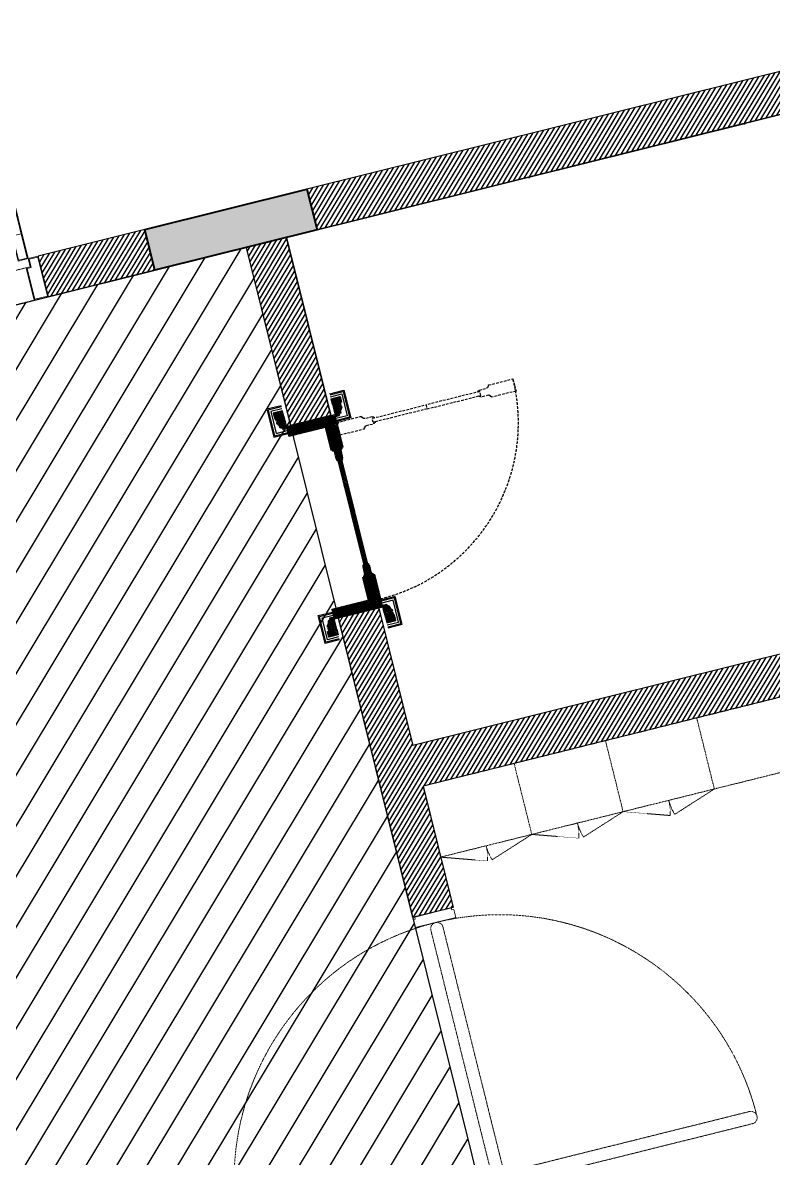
# Model space of a CAD drawing. Header units: inches. Extents: x -207898 to 3408902, y 497526 to 4632928.
# Drawn here: x 3385561 to 3389154, y 4610638 to 4616070 of the extents above; entities that cross this region are included whole.
import ezdxf

# ---------------------------------------------------------------- set-up
doc = ezdxf.new("R2010")
doc.units = ezdxf.units.IN
doc.header["$MEASUREMENT"] = 0
for name, pattern in [('xref grd floor$0$CENTER', [2, 1.25, -0.25, 0.25, -0.25]), ('xref grd floor$0$HIDDEN', [0.375, 0.25, -0.125]), ('xref grd floor$0$HIDDEN2', [0.1875, 0.125, -0.0625])]:
    doc.linetypes.add(name, pattern=pattern)
for name, color, linetype, lineweight in [('1', 1, 'Continuous', 50), ('xref grd floor$0$A-ANNO-IDEN', 1, 'Continuous', 9), ('xref grd floor$0$A-DOOR', 134, 'Continuous', 18), ('xref grd floor$0$A-FLOR-HIDN', 252, 'xref grd floor$0$HIDDEN', 0), ('xref grd floor$0$WOOD-HID', 8, 'xref grd floor$0$HIDDEN', 18), ('xref grd floor$0$XREF-V2-GF_COLS$0$A-COLS', 5, 'Continuous', 40), ('xref grd floor$0$XREF-V2-GF_COLS$0$A-COLS-PATT', 253, 'Continuous', 20)]:
    doc.layers.add(name, color=color, linetype=linetype, lineweight=lineweight)
for name, color, linetype in [('8', 8, 'Continuous'), ('A-Plaster', 1, 'Continuous'), ('xref grd floor$0$8', 8, 'Continuous'), ('xref grd floor$0$A-WALL', 7, 'Continuous'), ('xref grd floor$0$Calliper_wash basin counter', 1, 'Continuous'), ('xref grd floor$0$CQ Wall hatch_CHB', 8, 'Continuous'), ('xref grd floor$0$Layer1', 1, 'Continuous'), ('xref grd floor$0$WOOD', 23, 'Continuous')]:
    doc.layers.add(name, color=color, linetype=linetype)
pattern_1 = [(45, (20869.716, 76050.643), (-13.258252, 13.258252), [])]
pattern_2 = [(225, (218196.3136, -8146.5635), (2.65165043, -2.65165043), [])]
pattern_3 = [(225, (218218.0906, -8234.092), (2.65165043, -2.65165043), [])]
pattern_4 = [(225, (218218.0665, -8233.995), (2.65165043, -2.65165043), [])]

# ---------------------------------------------------------------- blocks, each defined once
blk = doc.blocks.new('*U55')
for p, q in [((-800, 1050), (-850, 1050)), ((-850, 1050), (-800, 1050)), ((-850, 200), (-850, 1050)), ((-804, 1046), (-846, 1046)), ((-846, 204), (-846, 1046)), ((-804, 1046), (-804, 204)), ((-800, 1050), (-800, 200)), ((800, 1050), (800, 200)), ((850, 1050), (800, 1050)), ((800, 1050), (850, 1050)), ((804, 1046), (804, 204)), ((804, 1046), (846, 1046)), ((846, 204), (846, 1046)), ((850, 200), (850, 1050)), ((-873, 1027.5), (-873, 947.5)), ((-869, 1007.5), (-859, 1007.5)), ((-869, 1007.5), (-869, 967.5)), ((-859, 1007.5), (-859, 967.5)), ((-855, 1007.5), (-850, 1007.5)), ((-855, 1007.5), (-855, 967.5)), ((-795, 1007.5), (-800, 1007.5)), ((-795, 1007.5), (-795, 967.5)), ((-781, 1007.5), (-791, 1007.5)), ((-791, 1007.5), (-791, 967.5)), ((-781, 1007.5), (-781, 967.5)), ((-777, 1027.5), (-777, 947.5)), ((777, 1027.5), (777, 947.5)), ((781, 1007.5), (781, 967.5)), ((781, 1007.5), (791, 1007.5)), ((791, 1007.5), (791, 967.5)), ((795, 1007.5), (795, 967.5)), ((795, 1007.5), (800, 1007.5)), ((855, 1007.5), (850, 1007.5)), ((855, 1007.5), (855, 967.5)), ((869, 1007.5), (859, 1007.5)), ((859, 1007.5), (859, 967.5)), ((869, 1007.5), (869, 967.5)), ((873, 1027.5), (873, 947.5)), ((-869, 967.5), (-859, 967.5)), ((-855, 967.5), (-850, 967.5)), ((-804, 926), (-846, 926)), ((-795, 967.5), (-800, 967.5)), ((-781, 967.5), (-791, 967.5)), ((781, 967.5), (791, 967.5)), ((795, 967.5), (800, 967.5)), ((804, 926), (846, 926)), ((855, 967.5), (850, 967.5)), ((869, 967.5), (859, 967.5)), ((-800, 200), (-850, 200)), ((800, 200), (850, 200))]:
    blk.add_line(p, q)
at = {"color": 253, "linetype": 'xref grd floor$0$HIDDEN2'}
for p, q in [((-830, 160), (830, 160)), ((830, 0), (-830, 0))]:
    blk.add_line(p, q, dxfattribs=at)
at = {"flags": 128}
for points in [[(-846, 926), (-804, 926), (-804, 1046), (-846, 1046)], [(846, 926), (804, 926), (804, 1046), (846, 1046)], [(-846, 204), (-804, 204), (-804, 324), (-846, 324)], [(846, 204), (804, 204), (804, 324), (846, 324)]]:
    blk.add_lwpolyline(points, close=True, dxfattribs=at)
for points in [[(-888, 1019.5), (-888, 955.5)], [(-878, 1025.7), (-878, 949.3)], [(-772, 1025.7), (-772, 949.3)], [(-762, 1019.5), (-762, 955.5)], [(762, 1019.5), (762, 955.5)], [(772, 1025.7), (772, 949.3)], [(878, 1025.7), (878, 949.3)], [(888, 1019.5), (888, 955.5)]]:
    blk.add_lwpolyline(points)
for points in [[(-873, 1027.5), (-873, 947.5, -2.191511)], [(-777, 1027.5), (-777, 947.5, 2.191511)], [(777, 1027.5), (777, 947.5, -2.191511)], [(873, 1027.5), (873, 947.5, 2.191511)]]:
    blk.add_lwpolyline(points, format="xyb")
for points in [[(-900, 200), (-850, 200), (-850, 160), (-830, 160), (-830, 0), (-900, 0)], [(-896, 196), (-854, 196), (-854, 156), (-834, 156), (-834, 4), (-896, 4)], [(900, 200), (850, 200), (850, 160), (830, 160), (830, 0), (900, 0)], [(896, 196), (854, 196), (854, 156), (834, 156), (834, 4), (896, 4)]]:
    blk.add_lwpolyline(points, close=True)
at = {"linetype": 'xref grd floor$0$CENTER', "ltscale": 0.4}
for centre, start, end in [((-852.8, 198.8), 0.0777, 86.4509), ((852.8, 198.8), 93.5491, 179.9223)]:
    blk.add_arc(centre, 852.8, start, end, dxfattribs=at)
for centre, start, end in [((-861.3, 987.5), 106.2602, 129.7918), ((-788.7, 987.5), 50.2082, 73.7398), ((788.7, 987.5), 106.2602, 129.7918), ((861.3, 987.5), 50.2082, 73.7398), ((-861.3, 987.5), 230.2082, 253.7398), ((-788.7, 987.5), 286.2602, 309.7918), ((788.7, 987.5), 230.2082, 253.7398), ((861.3, 987.5), 286.2602, 309.7918)]:
    blk.add_arc(centre, 41.7, start, end)
blk = doc.blocks.new('xref grd floor$0$DR-1400')
at = {"elevation": 0}
blk.add_lwpolyline([(0, 1350), (0, 1350), (200, 1350), (200, 1390), (190, 1390), (190, 1400), (10, 1400), (10, 1390), (0, 1390), (0, 1350)], dxfattribs=at)
at = {"color": 253, "linetype": 'xref grd floor$0$HIDDEN2'}
blk.add_lwpolyline([(70, 80), (70, 1320, -1), (130, 1320), (130, 80, -1), (70, 80)], format="xyb", dxfattribs=at)
blk.add_lwpolyline([(100, 110), (-1140, 110, 1), (-1140, 50), (100, 50, 1), (100, 110)], format="xyb")
at = {"linetype": 'xref grd floor$0$HIDDEN2'}
blk.add_lwpolyline([(100, 110), (1340, 110, -1), (1340, 50), (100, 50, -1), (100, 110)], format="xyb", dxfattribs=at)
blk.add_lwpolyline([(0, 50), (0, 50), (200, 50), (200, 10), (190, 10), (190, 0), (10, 0), (10, 10), (0, 10), (0, 50)])
blk.add_arc((100, 80, 0), 1270, 0.0002, 179.9998, dxfattribs=at)
blk = doc.blocks.new('xref grd floor$0$XREF-V2-GF_COLS')
at = {"layer": 'xref grd floor$0$XREF-V2-GF_COLS$0$A-COLS-PATT'}
blk.add_hatch(color=256, dxfattribs=at).paths.add_polyline_path([(278132.3, 502348.6), (278180.6, 502154.5), (277404.2, 501961.4), (277356, 502155.4)])
at = {"layer": 'xref grd floor$0$XREF-V2-GF_COLS$0$A-COLS'}
blk.add_lwpolyline([(278132.3, 502348.6), (278180.6, 502154.5), (277404.2, 501961.4), (277356, 502155.4)], close=True, dxfattribs=at)
blk.add_lwpolyline([(278132.3, 502348.6), (278180.6, 502154.5), (277404.2, 501961.4), (277356, 502155.4)], close=True, dxfattribs=at)
blk = doc.blocks.new('xref grd floor$0$door hinge plan')
at = {"layer": 'xref grd floor$0$Calliper_wash basin counter', "linetype": 'xref grd floor$0$HIDDEN2', "lineweight": 0}
for points in [[(18621.8, -10462.5), (18621.8, -10494.6), (18624.8, -10494.6), (18624.8, -10464)], [(18626.3, -10447.3), (18626.3, -10457.1), (18635.5, -10457.1)], [(18626.8, -10464.1), (18626.8, -10464.1)], [(18630.8, -10462.5), (18630.8, -10494.6), (18627.8, -10494.6), (18627.8, -10464)]]:
    blk.add_lwpolyline(points, dxfattribs=at)
blk.add_circle((18626.3, -10457.1), 7, dxfattribs=at)
blk = doc.blocks.new('xref grd floor$0$door gasket')
at = {"layer": 'xref grd floor$0$Calliper_wash basin counter', "color": 1, "lineweight": 0}
for points in [[(18557.6, -10543.2), (18557.6, -10544.2), (18556.3, -10543.9), (18557.6, -10544.7), (18557.6, -10545.7), (18556.3, -10545.5), (18557.8, -10546.5), (18558.3, -10546.5)], [(18558.9, -10543.2), (18558.9, -10544.2), (18560.2, -10543.9), (18558.9, -10544.7), (18558.9, -10545.7), (18560.2, -10545.5), (18558.7, -10546.5), (18558.3, -10546.5)]]:
    blk.add_lwpolyline(points, dxfattribs=at)
blk.add_circle((18558.3, -10539.8), 2.73, dxfattribs=at)
blk.add_arc((18558.3, -10539.8), 3.5, 281.1202, 258.8798, dxfattribs=at)
blk = doc.blocks.new('xref grd floor$0$wd-05')
at = {"layer": 'xref grd floor$0$WOOD', "lineweight": 0}
h = blk.add_hatch(dxfattribs=at)
h.set_pattern_fill('ANSI31', color=8, scale=30, angle=900, style=0)
h.set_pattern_definition(pattern_3)
h.paths.add_polyline_path([(18040.7, 5156), (18040.7, 5111), (18012.3, 5111), (18012.3, 5156)])
h = blk.add_hatch(dxfattribs=at)
h.set_pattern_fill('ANSI31', color=8, scale=30, angle=900, style=0)
h.set_pattern_definition(pattern_3)
edge = h.paths.add_edge_path()
edge.add_line((18058.1, 5111), (18058.1, 5115.3))
edge.add_line((18058.1, 5115.3), (18081.4, 5115.3))
edge.add_line((18081.4, 5115.3), (18081.4, 5111))
edge.add_line((18081.4, 5111), (18099.8, 5111))
edge.add_line((18099.8, 5111), (18099.8, 5131))
edge.add_line((18099.8, 5131), (18093.8, 5131))
edge.add_arc((18089.8, 5131), 4, 0, 90)
edge.add_line((18089.8, 5135), (18089.8, 5141))
edge.add_arc((18092, 5195.5), 54.6, -103.2056, -92.3567, ccw=False)
edge.add_arc((18084.5, 5159.2), 17.6, -142.9273, -106.2685, ccw=False)
edge.add_arc((18064.5, 5145.1), 6.95, 30.6508, 87.0016)
edge.add_arc((18064.6, 5146.2), 5.85, 88.0885, 182.1757)
edge.add_line((18058.8, 5146), (18055.3, 5146))
edge.add_line((18055.3, 5146), (18055.3, 5151))
edge.add_line((18055.3, 5151), (18045.8, 5151))
edge.add_line((18045.8, 5151), (18045.8, 5146))
edge.add_line((18045.8, 5146), (18040.7, 5146))
edge.add_line((18040.7, 5146), (18040.7, 5111))
edge.add_line((18040.7, 5111), (18058.1, 5111))
h = blk.add_hatch(dxfattribs=at)
h.set_pattern_fill('ANSI31', color=8, scale=30, angle=900, style=0)
h.set_pattern_definition(pattern_2)
h.paths.add_polyline_path([(18139.8, 5020.8), (18139.8, 5020.8), (18139.8, 5111), (18124.8, 5111), (18089.8, 5111), (18089.8, 4870.9), (18129.8, 4870.9), (18129.8, 4927.9), (18126.8, 4927.9), (18126.8, 4931.9), (18139.8, 4931.9)])
h = blk.add_hatch(dxfattribs=at)
h.set_pattern_fill('ANSI31', color=8, scale=30, angle=900, style=0)
h.set_pattern_definition(pattern_2)
h.paths.add_polyline_path([(18989.8, 5020.8), (18989.8, 5020.8), (18989.8, 5020.8), (18989.8, 5111), (19039.8, 5111), (19039.8, 4870.9), (18999.8, 4870.9), (18999.8, 4927.9), (19002.8, 4927.9), (19002.8, 4931.9), (18989.8, 4931.9)])
h = blk.add_hatch(dxfattribs=at)
h.set_pattern_fill('ANSI31', color=8, scale=30, angle=900, style=0)
h.set_pattern_definition(pattern_4)
edge = h.paths.add_edge_path()
edge.add_line((19071.4, 5115.3), (19071.4, 5111))
edge.add_line((19071.4, 5111), (19088.8, 5111))
edge.add_line((19088.8, 5111), (19088.8, 5146))
edge.add_line((19088.8, 5146), (19083.8, 5146))
edge.add_line((19083.8, 5146), (19083.8, 5151))
edge.add_line((19083.8, 5151), (19074.2, 5151))
edge.add_line((19074.2, 5151), (19074.2, 5146))
edge.add_line((19074.2, 5146), (19070.8, 5146))
edge.add_arc((19064.9, 5146.2), 5.85, -2.1757, 91.9115)
edge.add_arc((19065.1, 5145.1), 6.95, 92.9984, 149.3492)
edge.add_arc((19045.1, 5159.2), 17.6, -73.7315, -37.0727, ccw=False)
edge.add_arc((19037.5, 5195.5), 54.6, -87.6433, -76.7944, ccw=False)
edge.add_line((19039.8, 5141), (19039.8, 5135))
edge.add_arc((19039.8, 5131), 4, 90, 180)
edge.add_line((19035.8, 5131), (19029.8, 5131))
edge.add_line((19029.8, 5131), (19029.8, 5111))
edge.add_line((19029.8, 5111), (19048.1, 5111))
edge.add_line((19048.1, 5111), (19048.1, 5115.3))
edge.add_line((19048.1, 5115.3), (19071.4, 5115.3))
h = blk.add_hatch(dxfattribs=at)
h.set_pattern_fill('ANSI31', color=8, scale=30, angle=900, style=0)
h.set_pattern_definition(pattern_4)
h.paths.add_polyline_path([(19088.8, 5156), (19088.8, 5111), (19117.2, 5111), (19117.2, 5156)])
h = blk.add_hatch(dxfattribs=at)
h.set_pattern_fill('ANSI31', color=8, scale=30, angle=900, style=0)
h.set_pattern_definition([(225, (103975.2757, -15877.418), (2.65165043, -2.65165043), [])])
edge = h.paths.add_edge_path()
edge.add_line((18130.8, 4930.9), (18250.8, 4930.9))
edge.add_line((18250.8, 4930.9), (18250.8, 4926.9))
edge.add_arc((18251.1, 4920.2), 6.66, -3.7279, 93.0718, ccw=False)
edge.add_line((18257.8, 4919.8), (18262.8, 4919.8))
edge.add_line((18262.8, 4919.8), (18262.8, 4917.8))
edge.add_line((18262.8, 4917.8), (18300.8, 4917.8))
edge.add_line((18300.8, 4917.8), (18300.8, 4915.8))
edge.add_line((18300.8, 4915.8), (18306.7, 4915.8))
edge.add_arc((18309.8, 4915.8), 3.01, 180, 270.1129)
edge.add_line((18309.8, 4912.8), (18309.8, 4910.8))
edge.add_line((18309.8, 4910.8), (18299.8, 4910.8))
edge.add_line((18299.8, 4910.8), (18299.8, 4890.8))
edge.add_line((18299.8, 4890.8), (18309.8, 4890.8))
edge.add_line((18309.8, 4890.8), (18309.8, 4888.9))
edge.add_arc((18309.8, 4885.9), 3.01, 89.8871, 180)
edge.add_line((18306.7, 4885.9), (18300.8, 4885.9))
edge.add_line((18300.8, 4885.9), (18300.8, 4883.9))
edge.add_line((18300.8, 4883.9), (18262.8, 4883.9))
edge.add_line((18262.8, 4883.9), (18262.8, 4881.9))
edge.add_line((18262.8, 4881.9), (18257.8, 4881.9))
edge.add_arc((18251.1, 4881.5), 6.66, -93.0718, 3.7279, ccw=False)
edge.add_line((18250.8, 4874.9), (18250.8, 4870.9))
edge.add_line((18250.8, 4870.9), (18130.8, 4870.9))
edge.add_line((18130.8, 4870.9), (18130.8, 4901.9))
edge.add_line((18130.8, 4901.9), (18130.8, 4930.9))
h = blk.add_hatch(dxfattribs=at)
h.set_pattern_fill('ANSI31', color=8, scale=30, angle=900, style=0)
h.set_pattern_definition([(315, (-67705.967, -15424.9717), (-2.65165043, -2.65165043), [])])
h.paths.add_polyline_path([(18564.8, 4910.8), (18299.8, 4910.8), (18299.8, 4890.8), (18564.8, 4890.8)])
h = blk.add_hatch(dxfattribs=at)
h.set_pattern_fill('ANSI31', color=8, scale=30, angle=900, style=0)
h.set_pattern_definition([(225, (104842.2757, -15424.9717), (2.65165043, -2.65165043), [])])
h.paths.add_polyline_path([(18564.8, 4910.8), (18829.8, 4910.8), (18829.8, 4890.8), (18564.8, 4890.8)])
h = blk.add_hatch(dxfattribs=at)
h.set_pattern_fill('ANSI31', color=8, scale=30, angle=900, style=0)
h.set_pattern_definition([(225, (104843.2757, -15424.9717), (2.65165043, -2.65165043), [])])
edge = h.paths.add_edge_path()
edge.add_line((18829.8, 4890.8), (18819.8, 4890.8))
edge.add_line((18819.8, 4890.8), (18819.8, 4888.9))
edge.add_arc((18819.8, 4885.9), 3.01, 0, 90.1129, ccw=False)
edge.add_line((18822.8, 4885.9), (18828.8, 4885.9))
edge.add_line((18828.8, 4885.9), (18828.8, 4883.9))
edge.add_line((18828.8, 4883.9), (18866.7, 4883.9))
edge.add_line((18866.7, 4883.9), (18866.7, 4881.9))
edge.add_line((18866.7, 4881.9), (18871.8, 4881.9))
edge.add_arc((18878.4, 4881.5), 6.66, 176.2721, 273.0718)
edge.add_line((18878.8, 4874.9), (18878.8, 4870.9))
edge.add_line((18878.8, 4870.9), (18998.8, 4870.9))
edge.add_line((18998.8, 4870.9), (18998.8, 4930.9))
edge.add_line((18998.8, 4930.9), (18878.8, 4930.9))
edge.add_line((18878.8, 4930.9), (18878.8, 4926.9))
edge.add_arc((18878.4, 4920.2), 6.66, 86.9282, 183.7279)
edge.add_line((18871.8, 4919.8), (18866.7, 4919.8))
edge.add_line((18866.7, 4919.8), (18866.7, 4917.8))
edge.add_line((18866.7, 4917.8), (18828.8, 4917.8))
edge.add_line((18828.8, 4917.8), (18828.8, 4915.8))
edge.add_line((18828.8, 4915.8), (18822.8, 4915.8))
edge.add_arc((18819.8, 4915.8), 3.01, -90.1129, 0, ccw=False)
edge.add_line((18819.8, 4912.8), (18819.8, 4910.8))
edge.add_line((18819.8, 4910.8), (18829.8, 4910.8))
edge.add_line((18829.8, 4910.8), (18829.8, 4890.8))
h = blk.add_hatch(dxfattribs=at)
h.set_pattern_fill('ANSI31', color=8, scale=30, angle=900, style=0)
h.set_pattern_definition(pattern_2)
h.paths.add_polyline_path([(18040.7, 4825.9), (18040.7, 4870.9), (18012.3, 4870.9), (18012.3, 4825.9)])
h = blk.add_hatch(dxfattribs=at)
h.set_pattern_fill('ANSI31', color=8, scale=30, angle=900, style=0)
h.set_pattern_definition(pattern_2)
edge = h.paths.add_edge_path()
edge.add_line((18058.1, 4866.5), (18058.1, 4870.9))
edge.add_line((18058.1, 4870.9), (18040.7, 4870.9))
edge.add_line((18040.7, 4870.9), (18040.7, 4835.9))
edge.add_line((18040.7, 4835.9), (18045.8, 4835.9))
edge.add_line((18045.8, 4835.9), (18045.8, 4830.9))
edge.add_line((18045.8, 4830.9), (18055.3, 4830.9))
edge.add_line((18055.3, 4830.9), (18055.3, 4835.9))
edge.add_line((18055.3, 4835.9), (18058.8, 4835.9))
edge.add_arc((18064.6, 4835.6), 5.85, 177.8243, 271.9115)
edge.add_arc((18064.5, 4836.7), 6.95, -87.0016, -30.6508)
edge.add_arc((18084.5, 4822.6), 17.6, 106.2685, 142.9273, ccw=False)
edge.add_arc((18092, 4786.3), 54.6, 92.3567, 103.2056, ccw=False)
edge.add_line((18089.8, 4840.9), (18089.8, 4846.9))
edge.add_arc((18089.8, 4850.9), 4, -90, 0)
edge.add_line((18093.8, 4850.9), (18099.8, 4850.9))
edge.add_line((18099.8, 4850.9), (18099.8, 4870.9))
edge.add_line((18099.8, 4870.9), (18081.4, 4870.9))
edge.add_line((18081.4, 4870.9), (18081.4, 4866.5))
edge.add_line((18081.4, 4866.5), (18058.1, 4866.5))
h = blk.add_hatch(dxfattribs=at)
h.set_pattern_fill('ANSI31', color=8, scale=30, angle=900, style=0)
h.set_pattern_definition(pattern_2)
h.paths.add_polyline_path([(19029.8, 4850.9), (19035.8, 4850.9, 0.414214), (19039.8, 4846.9), (19039.8, 4840.9, -0.047373), (19050, 4839.5, -0.161332), (19059.1, 4833.2, 0.250955), (19064.7, 4829.8, 0.435265), (19070.8, 4835.9), (19074.2, 4835.9), (19074.2, 4830.9), (19083.8, 4830.9), (19083.8, 4835.9), (19088.8, 4835.9), (19088.8, 4870.8), (19071.4, 4870.8), (19071.4, 4866.5), (19048.1, 4866.5), (19048.1, 4870.8), (19039.4, 4870.8), (19029.8, 4870.8)])
h = blk.add_hatch(dxfattribs=at)
h.set_pattern_fill('ANSI31', color=8, scale=30, angle=900, style=0)
h.set_pattern_definition(pattern_2)
h.paths.add_polyline_path([(19088.8, 4825.9), (19088.8, 4870.9), (19117.2, 4870.9), (19117.2, 4825.9)])
at = {"layer": 'xref grd floor$0$8', "ltscale": 5, "elevation": 0}
for points in [[(17987.5, 5111), (17987.5, 5181), (18124.8, 5181), (18124.8, 5111)], [(17992.5, 5111), (17992.5, 5176), (18119.8, 5176), (18119.8, 5111)], [(18002.3, 5111), (18002.3, 5166.1), (18109.9, 5166.1), (18109.9, 5111)], [(19142, 5111), (19142, 5181), (19004.8, 5181), (19004.8, 5111)], [(19137, 5111), (19137, 5176), (19009.8, 5176), (19009.8, 5111)], [(19127.2, 5111), (19127.2, 5166.1), (19019.6, 5166.1), (19019.6, 5111)], [(17987.5, 4870.9), (17987.5, 4800.9), (18124.8, 4800.9), (18124.8, 4870.9)], [(17992.5, 4870.9), (17992.5, 4805.9), (18119.8, 4805.9), (18119.8, 4870.9)], [(18002.3, 4870.9), (18002.3, 4815.7), (18109.9, 4815.7), (18109.9, 4870.9)], [(19142, 4870.9), (19142, 4800.9), (19004.8, 4800.9), (19004.8, 4870.9)], [(19137, 4870.9), (19137, 4805.9), (19009.8, 4805.9), (19009.8, 4870.9)], [(19127.2, 4870.9), (19127.2, 4815.7), (19019.6, 4815.7), (19019.6, 4870.9)]]:
    blk.add_lwpolyline(points, dxfattribs=at)
at = {"layer": 'xref grd floor$0$8', "elevation": 0}
blk.add_lwpolyline([(18012.3, 4870.9), (18012.3, 4845.9)], dxfattribs=at)
at = {"layer": 'xref grd floor$0$8', "linetype": 'xref grd floor$0$HIDDEN', "ltscale": 50, "elevation": 0}
blk.add_lwpolyline([(18978.8, 4701.9), (18978.8, 4691.9), (18980.8, 4691.9, -0.414791), (18983.8, 4694.9), (18983.8, 4700.9), (18985.7, 4700.9), (18985.7, 4738.8), (18987.7, 4738.8), (18987.7, 4743.9, 0.449416), (18994.8, 4750.9), (18998.8, 4750.9), (18998.8, 4870.9), (18938.8, 4870.9), (18938.8, 4750.9), (18942.8, 4750.9, 0.449416), (18949.8, 4743.9), (18949.8, 4738.8), (18951.8, 4738.8), (18951.8, 4700.9), (18953.8, 4700.9), (18953.8, 4694.9, -0.414791), (18956.9, 4691.9), (18958.9, 4691.9), (18958.9, 4701.9)], format="xyb", close=True, dxfattribs=at)
for points in [[(18958.9, 4436.9), (18958.9, 4701.9), (18978.8, 4701.9), (18978.8, 4436.9), (18958.9, 4436.9)], [(18958.9, 4436.9), (18958.9, 4171.9), (18978.8, 4171.9), (18978.8, 4436.9), (18958.9, 4436.9)]]:
    blk.add_lwpolyline(points, dxfattribs=at)
blk.add_lwpolyline([(18938.8, 4002.9), (18938.8, 4122.9), (18942.8, 4122.9, -0.449416), (18949.8, 4129.9), (18949.8, 4134.9), (18951.8, 4134.9), (18951.8, 4172.9), (18953.8, 4172.9), (18953.8, 4178.8, 0.414791), (18956.9, 4181.9), (18958.9, 4181.9), (18958.9, 4171.9), (18978.8, 4171.9), (18978.8, 4181.9), (18980.8, 4181.9, 0.414791), (18983.8, 4178.8), (18983.8, 4172.9), (18985.7, 4172.9), (18985.7, 4134.9), (18987.7, 4134.9), (18987.7, 4129.9, -0.449416), (18994.8, 4122.9), (18998.8, 4122.9), (18998.8, 4002.9), (18967.8, 4002.9), (18967.8, 4002.9), (18938.8, 4002.9)], format="xyb", dxfattribs=at)
at = {"layer": 'xref grd floor$0$8', "linetype": 'xref grd floor$0$HIDDEN', "ltscale": 50}
blk.add_arc((18998.8, 4870.9, 0), 868, 180, 270, dxfattribs=at)
at = {"layer": 'xref grd floor$0$WOOD', "color": 1, "ltscale": 5, "elevation": 0}
for points in [[(18040.7, 5156), (18040.7, 5111), (18012.3, 5111), (18012.3, 5156), (18040.7, 5156)], [(19088.8, 5156), (19088.8, 5111), (19117.2, 5111), (19117.2, 5156), (19088.8, 5156)], [(18040.7, 4825.9), (18040.7, 4870.9), (18012.3, 4870.9), (18012.3, 4825.9), (18040.7, 4825.9)], [(19088.8, 4825.9), (19088.8, 4870.9), (19117.2, 4870.9), (19117.2, 4825.9), (19088.8, 4825.9)]]:
    blk.add_lwpolyline(points, dxfattribs=at)
for points in [[(18064.8, 5152, 0.435265), (18058.8, 5146), (18055.3, 5146), (18055.3, 5151), (18045.8, 5151), (18045.8, 5146), (18040.7, 5146), (18040.7, 5111), (18099.8, 5111), (18099.8, 5131), (18093.8, 5131, 0.414214), (18089.8, 5135), (18089.8, 5141, -0.047373), (18079.5, 5142.4, -0.161332), (18070.4, 5148.6, 0.250955)], [(19064.7, 5152, -0.435265), (19070.8, 5146), (19074.2, 5146), (19074.2, 5151), (19083.8, 5151), (19083.8, 5146), (19088.8, 5146), (19088.8, 5111), (19029.8, 5111), (19029.8, 5131), (19035.8, 5131, -0.414214), (19039.8, 5135), (19039.8, 5141, 0.047373), (19050, 5142.4, 0.161332), (19059.1, 5148.6, -0.250955)], [(18064.8, 4829.8, -0.435265), (18058.8, 4835.9), (18055.3, 4835.9), (18055.3, 4830.9), (18045.8, 4830.9), (18045.8, 4835.9), (18040.7, 4835.9), (18040.7, 4870.9), (18099.8, 4870.9), (18099.8, 4850.9), (18093.8, 4850.9, -0.414214), (18089.8, 4846.9), (18089.8, 4840.9, 0.047373), (18079.5, 4839.5, 0.161332), (18070.4, 4833.2, -0.250955)], [(19064.7, 4829.8, 0.435265), (19070.8, 4835.9), (19074.2, 4835.9), (19074.2, 4830.9), (19083.8, 4830.9), (19083.8, 4835.9), (19088.8, 4835.9), (19088.8, 4870.9), (19029.8, 4870.9), (19029.8, 4850.9), (19035.8, 4850.9, 0.414214), (19039.8, 4846.9), (19039.8, 4840.9, -0.047373), (19050, 4839.5, -0.161332), (19059.1, 4833.2, 0.250955)]]:
    blk.add_lwpolyline(points, format="xyb", close=True, dxfattribs=at)
for points in [[(18081.4, 5115.3), (18058.1, 5115.3), (18058.1, 5111), (18081.4, 5111)], [(19048.1, 5115.3), (19071.4, 5115.3), (19071.4, 5111), (19048.1, 5111)], [(18081.4, 4866.5), (18058.1, 4866.5), (18058.1, 4870.9), (18081.4, 4870.9)], [(19048.1, 4866.5), (19071.4, 4866.5), (19071.4, 4870.9), (19048.1, 4870.9)]]:
    blk.add_lwpolyline(points, close=True, dxfattribs=at)
at = {"layer": 'xref grd floor$0$WOOD', "color": 1, "lineweight": 0, "ltscale": 5, "elevation": 0}
blk.add_lwpolyline([(18139.8, 5111), (18139.8, 5111), (18139.8, 5111), (18139.8, 5111, -1.496606), (18139.8, 5111), (18139.8, 5111), (18124.8, 5111), (18089.8, 5111), (18089.8, 4870.9), (18129.8, 4870.9), (18129.8, 4870.9), (18129.8, 4927.9), (18126.8, 4927.9), (18126.8, 4931.9), (18139.8, 4931.9), (18139.8, 5111)], format="xyb", dxfattribs=at)
for points in [[(18989.8, 5111), (18989.8, 5111), (18989.8, 5111), (18989.8, 5111), (18989.8, 5111), (18989.8, 5111), (18994.8, 5111), (19039.8, 5111), (19039.8, 4870.9), (18999.8, 4870.9), (18999.8, 4870.9), (18999.8, 4927.9), (19002.8, 4927.9), (19002.8, 4931.9), (18995.5, 4931.9)], [(18993.5, 4931.9), (18989.8, 4931.9), (18989.8, 5111)]]:
    blk.add_lwpolyline(points, dxfattribs=at)
at = {"layer": 'xref grd floor$0$WOOD', "lineweight": 0, "ltscale": 5, "elevation": 0}
blk.add_lwpolyline([(18130.8, 4930.9), (18250.8, 4930.9), (18250.8, 4926.9, -0.449416), (18257.8, 4919.8), (18262.8, 4919.8), (18262.8, 4917.8), (18300.8, 4917.8), (18300.8, 4915.8), (18306.7, 4915.8, 0.414791), (18309.8, 4912.8), (18309.8, 4910.8), (18299.8, 4910.8), (18299.8, 4890.8), (18309.8, 4890.8), (18309.8, 4888.9, 0.414791), (18306.7, 4885.9), (18300.8, 4885.9), (18300.8, 4883.9), (18262.8, 4883.9), (18262.8, 4881.9), (18257.8, 4881.9, -0.449416), (18250.8, 4874.9), (18250.8, 4870.9), (18130.8, 4870.9), (18130.8, 4901.9), (18130.8, 4901.9), (18130.8, 4930.9)], format="xyb", dxfattribs=at)
for points in [[(18564.8, 4910.8), (18299.8, 4910.8), (18299.8, 4890.8), (18564.8, 4890.8), (18564.8, 4910.8)], [(18564.8, 4910.8), (18829.8, 4910.8), (18829.8, 4890.8), (18564.8, 4890.8), (18564.8, 4910.8)]]:
    blk.add_lwpolyline(points, dxfattribs=at)
blk.add_lwpolyline([(18829.8, 4890.8), (18819.8, 4890.8), (18819.8, 4888.9, -0.414791), (18822.8, 4885.9), (18828.8, 4885.9), (18828.8, 4883.9), (18866.7, 4883.9), (18866.7, 4881.9), (18871.8, 4881.9, 0.449416), (18878.8, 4874.9), (18878.8, 4870.9), (18998.8, 4870.9), (18998.8, 4930.9), (18878.8, 4930.9), (18878.8, 4926.9, 0.449416), (18871.8, 4919.8), (18866.7, 4919.8), (18866.7, 4917.8), (18828.8, 4917.8), (18828.8, 4915.8), (18822.8, 4915.8, -0.414791), (18819.8, 4912.8), (18819.8, 4910.8), (18829.8, 4910.8)], format="xyb", close=True, dxfattribs=at)
at = {"layer": 'xref grd floor$0$WOOD', "ltscale": 5}
blk.add_lwpolyline([(18995.5, 4931.9), (18995.5, 4934.9), (18993.5, 4934.9), (18993.5, 4931.9)], dxfattribs=at)
at = {"layer": 'xref grd floor$0$WOOD-HID', "color": 1, "extrusion": (0, 0, -1), "zscale": -1, "rotation": 180}
blk.add_blockref('xref grd floor$0$door gasket', (-436.2, -5612), dxfattribs=at)
at = {"layer": 'xref grd floor$0$WOOD-HID', "color": 5, "extrusion": (0, 0, -1), "zscale": -1, "rotation": 180}
blk.add_blockref('xref grd floor$0$door hinge plan', (-373.5, -5586.3), dxfattribs=at)
blk = doc.blocks.new('mak ground floor plan')
at = {"layer": 'xref grd floor$0$CQ Wall hatch_CHB'}
h = blk.add_hatch(dxfattribs=at)
h.set_pattern_fill('ANSI31,_O', color=8, scale=150)
h.set_pattern_definition(pattern_1)
h.paths.add_polyline_path([(59649.8, 113666.6), (59699.8, 113666.6), (59699.8, 119461.6), (59699.8, 119761.6), (58849.8, 119761.6), (58449.8, 119761.6), (58449.8, 119811.6), (58849.8, 119811.6), (58849.8, 120011.6), (58349.8, 120011.6), (58349.8, 119661.6), (59599.8, 119661.6), (59599.8, 113261.6), (56299.8, 113261.6), (56299.8, 113061.6), (59599.8, 113061.9), (59599.8, 113061.6), (59599.9, 112764.1), (59599.7, 112713.9), (59799.7, 112713.9), (59799.7, 112763.9), (59949.8, 112764.1), (59949.8, 113066.6), (59749.8, 113066.6), (59749.8, 112964.1), (59699.8, 112964.1), (59699.8, 113066.6), (59649.8, 113066.6)])
h = blk.add_hatch(dxfattribs=at)
h.set_pattern_fill('ANSI31,_O', color=8, scale=150)
h.set_pattern_definition(pattern_1)
h.paths.add_polyline_path([(55499.8, 113261.5), (54974.8, 113261.5), (54974.8, 113061.5), (55499.8, 113061.5)])
h = blk.add_hatch(dxfattribs=at)
h.set_pattern_fill('ANSI31,_O', color=8, scale=150)
h.set_pattern_definition(pattern_1)
h.paths.add_polyline_path([(56149.6, 113061.6), (55949.8, 113061.6), (55949.8, 112183.9), (56149.7, 112183.9)])
h = blk.add_hatch(dxfattribs=at)
h.set_pattern_fill('ANSI31,_O', color=8, scale=150)
h.set_pattern_definition(pattern_1)
h.paths.add_polyline_path([(59949.8, 111964.1), (59799.7, 111963.9), (59799.7, 112013.9), (59599.7, 112013.9), (59599.8, 111964.1), (59599.9, 110556.6), (56149.9, 110556.6), (56149.9, 111233.7), (55949.9, 111233.7), (55949.9, 109758.6), (56149.9, 109758.6), (56149.9, 110356.6), (60129.7, 110356.6), (60133.7, 110552.5), (60079.7, 110531.6), (60079.7, 110706.5), (59949.9, 110706.6), (59949.9, 110456.6), (59649.9, 110456.6), (59649.9, 111456.6), (59699.9, 111456.6), (59699.8, 111866.6), (59849.8, 111866.6), (59849.9, 111456.6), (59949.9, 111456.6)])
at = {"layer": 'xref grd floor$0$8'}
blk.add_line((59599.7, 110556.4, 0), (56149.7, 110556.4, 0), dxfattribs=at)
blk.add_line((59599.7, 110556.4, 0), (56149.7, 110556.4, 0), dxfattribs=at)
blk.add_line((59599.7, 110556.4, 0), (56149.7, 110556.4, 0), dxfattribs=at)
at = {"layer": 'xref grd floor$0$A-FLOR-HIDN', "lineweight": 0, "ltscale": 0.2}
for p, q in [((57499.7, 110356.4, 0), (59859.2, 110356.4, 0)), ((57499.7, 110356.4, 0), (59859.2, 110356.4, 0)), ((57499.7, 110356.4, 0), (59859.2, 110356.4, 0)), ((56149, 110006.4, 0), (56362.2, 109934.5, 0)), ((56149, 110006.4, 0), (56362.2, 109934.5, 0)), ((56149, 110006.4, 0), (56362.2, 109934.5, 0)), ((56599, 110006.4, 0), (56385.8, 109934.5, 0)), ((56599, 110006.4, 0), (56385.8, 109934.5, 0)), ((56599, 110006.4, 0), (56385.8, 109934.5, 0)), ((56599.7, 110006.4, 0), (56812.9, 109934.5, 0)), ((56599.7, 110006.4, 0), (56812.9, 109934.5, 0)), ((56599.7, 110006.4, 0), (56812.9, 109934.5, 0)), ((57049.7, 110006.4, 0), (56836.5, 109934.5, 0)), ((57049.7, 110006.4, 0), (56836.5, 109934.5, 0)), ((57049.7, 110006.4, 0), (56836.5, 109934.5, 0)), ((57049.7, 110006.4, 0), (57262.9, 109934.5, 0)), ((57049.7, 110006.4, 0), (57262.9, 109934.5, 0)), ((57049.7, 110006.4, 0), (57262.9, 109934.5, 0)), ((57499.7, 110006.4, 0), (57286.5, 109934.5, 0)), ((57499.7, 110006.4, 0), (57286.5, 109934.5, 0)), ((57499.7, 110006.4, 0), (57286.5, 109934.5, 0))]:
    blk.add_line(p, q, dxfattribs=at)
at = {"layer": 'xref grd floor$0$A-FLOR-HIDN', "lineweight": 0, "ltscale": 0.2, "elevation": 0}
blk.add_lwpolyline([(56149.7, 110356.4), (57499.7, 110356.4), (57499.7, 110006.4), (56149.7, 110006.4)], close=True, dxfattribs=at)
blk.add_lwpolyline([(56149.7, 110356.4), (57499.7, 110356.4), (57499.7, 110006.4), (56149.7, 110006.4)], close=True, dxfattribs=at)
blk.add_lwpolyline([(56149.7, 110356.4), (57499.7, 110356.4), (57499.7, 110006.4), (56149.7, 110006.4)], close=True, dxfattribs=at)
for points in [[(56599, 110356.4), (56599, 110006.4)], [(56599, 110356.4), (56599, 110006.4)], [(56599, 110356.4), (56599, 110006.4)], [(58958.5, 110356.4), (58958.5, 110006.4), (57499.7, 110006.4)], [(58958.5, 110356.4), (58958.5, 110006.4), (57499.7, 110006.4)], [(58958.5, 110356.4), (58958.5, 110006.4), (57499.7, 110006.4)]]:
    blk.add_lwpolyline(points, dxfattribs=at)
at = {"layer": 'xref grd floor$0$A-FLOR-HIDN', "lineweight": 0, "ltscale": 0.2}
blk.add_lwpolyline([(57049.7, 110356.4), (57049.7, 110006.4)], dxfattribs=at)
blk.add_lwpolyline([(57049.7, 110356.4), (57049.7, 110006.4)], dxfattribs=at)
blk.add_lwpolyline([(57049.7, 110356.4), (57049.7, 110006.4)], dxfattribs=at)
for centre, start, end in [((56149, 110006.4, 0), 341.3611, 0), ((56149, 110006.4, 0), 341.3611, 0), ((56149, 110006.4, 0), 341.3611, 0), ((56599, 110006.4, 0), 180, 198.6389), ((56599, 110006.4, 0), 180, 198.6389), ((56599, 110006.4, 0), 180, 198.6389), ((56599.7, 110006.4, 0), 341.3611, 0), ((56599.7, 110006.4, 0), 341.3611, 0), ((56599.7, 110006.4, 0), 341.3611, 0), ((57049.7, 110006.4, 0), 180, 198.6389), ((57049.7, 110006.4, 0), 180, 198.6389), ((57049.7, 110006.4, 0), 180, 198.6389), ((57049.7, 110006.4, 0), 341.3611, 0), ((57049.7, 110006.4, 0), 341.3611, 0), ((57049.7, 110006.4, 0), 341.3611, 0), ((57499.7, 110006.4, 0), 180, 198.6389), ((57499.7, 110006.4, 0), 180, 198.6389), ((57499.7, 110006.4, 0), 180, 198.6389)]:
    blk.add_arc(centre, 225, start, end, dxfattribs=at)
at = {"layer": 'xref grd floor$0$A-WALL'}
for p, q in [((55499.7, 113261.4, 0), (54974.7, 113261.4, 0)), ((54974.7, 113061.4, 0), (54974.7, 113261.4, 0)), ((55499.7, 113261.4, 0), (54974.7, 113261.4, 0)), ((54974.7, 113061.4, 0), (54974.7, 113261.4, 0)), ((55499.7, 113261.4, 0), (54974.7, 113261.4, 0)), ((54974.7, 113061.4, 0), (54974.7, 113261.4, 0)), ((59599.7, 113261.4, 0), (56299.7, 113261.4, 0)), ((59599.7, 113261.4, 0), (56299.7, 113261.4, 0)), ((59599.7, 113261.4, 0), (56299.7, 113261.4, 0)), ((55499.7, 113061.4, 0), (54974.7, 113061.4, 0)), ((55499.7, 113061.4, 0), (54974.7, 113061.4, 0)), ((55499.7, 113061.4, 0), (54974.7, 113061.4, 0)), ((55949.7, 113061.4, 0), (55949.9, 112183.9, 0)), ((55949.7, 113061.4, 0), (55949.9, 112183.9, 0)), ((55949.7, 113061.4, 0), (55949.9, 112183.9, 0)), ((56149.7, 113061.4, 0), (56149.9, 112183.9, 0)), ((59599.7, 113061.4, 0), (56149.7, 113061.4, 0)), ((56149.7, 113061.4, 0), (56149.9, 112183.9, 0)), ((59599.7, 113061.4, 0), (56149.7, 113061.4, 0)), ((56149.7, 113061.4, 0), (56149.9, 112183.9, 0)), ((59599.7, 113061.4, 0), (56149.7, 113061.4, 0)), ((56149.7, 112183.7, 0), (55949.7, 112183.7, 0)), ((55949.7, 111233.9, 0), (55949.7, 109758.4, 0)), ((55949.7, 111233.9, 0), (55949.7, 109758.4, 0)), ((55949.7, 111233.9, 0), (55949.7, 109758.4, 0)), ((56149.7, 111233.7, 0), (55949.7, 111233.7, 0)), ((56149.7, 111233.9, 0), (56149.7, 110556.4, 0)), ((56149.7, 111233.9, 0), (56149.7, 110556.4, 0)), ((56149.7, 111233.9, 0), (56149.7, 110556.4, 0)), ((56149.7, 110906.4, 0), (56149.7, 110556.4, 0)), ((56149.7, 110906.4, 0), (56149.7, 110556.4, 0)), ((56149.7, 110906.4, 0), (56149.7, 110556.4, 0)), ((59599.7, 110556.4, 0), (56149.7, 110556.4, 0)), ((59599.7, 110556.4, 0), (56149.7, 110556.4, 0)), ((59599.7, 110556.4, 0), (56149.7, 110556.4, 0)), ((56149.7, 110356.4, 0), (56149.7, 109758.4, 0)), ((60129.7, 110356.4, 0), (56149.7, 110356.4, 0)), ((56149.7, 110356.4, 0), (56149.7, 109758.4, 0)), ((60129.7, 110356.4, 0), (56149.7, 110356.4, 0)), ((56149.7, 110356.4, 0), (56149.7, 109758.4, 0)), ((60129.7, 110356.4, 0), (56149.7, 110356.4, 0)), ((56149.7, 109758.4, 0), (55949.7, 109758.4, 0)), ((56149.7, 109758.4, 0), (55949.7, 109758.4, 0)), ((56149.7, 109758.4, 0), (55949.7, 109758.4, 0))]:
    blk.add_line(p, q, dxfattribs=at)
at = {"layer": 'xref grd floor$0$CQ Wall hatch_CHB', "color": 8, "elevation": 0}
for points in [[(56149.7, 112183.9), (56149.6, 113061.6)], [(56149.8, 113061.6), (59599.8, 113061.9), (59599.8, 112183.9)]]:
    blk.add_lwpolyline(points, dxfattribs=at)
at = {"layer": 'xref grd floor$0$Layer1', "color": 250, "elevation": 0}
blk.add_lwpolyline([(58409.6, 113056.4), (58409.6, 113059), (57344.5, 113059), (57344.5, 113056.4)], dxfattribs=at)
blk.add_lwpolyline([(58409.6, 113056.4), (58409.6, 113059), (57344.5, 113059), (57344.5, 113056.4)], dxfattribs=at)
blk.add_lwpolyline([(58409.6, 113056.4), (58409.6, 113059), (57344.5, 113059), (57344.5, 113056.4)], dxfattribs=at)
at = {"rotation": 346.0285767170143}
blk.add_blockref('xref grd floor$0$XREF-V2-GF_COLS', (-334890.4, -307074.2, 0), dxfattribs=at)
blk.add_blockref('xref grd floor$0$XREF-V2-GF_COLS', (-334890.4, -307074.2, 0), dxfattribs=at)
blk.add_blockref('xref grd floor$0$XREF-V2-GF_COLS', (-334890.4, -307074.2, 0), dxfattribs=at)
at = {"layer": 'xref grd floor$0$A-ANNO-IDEN', "rotation": 90}
blk.add_blockref('xref grd floor$0$wd-05', (61040.8, 93144, 0), dxfattribs=at)
at = {"layer": 'xref grd floor$0$A-DOOR', "xscale": -1, "rotation": 359.9999999999999}
blk.add_blockref('*U55', (54074.7, 113061.4, 0), dxfattribs=at)
blk.add_blockref('*U55', (54074.7, 113061.4, 0), dxfattribs=at)
blk.add_blockref('*U55', (54074.7, 113061.4, 0), dxfattribs=at)
at = {"layer": 'xref grd floor$0$A-DOOR'}
blk.add_blockref('xref grd floor$0$DR-1400', (55949.7, 108358.4, 0), dxfattribs=at)
blk.add_blockref('xref grd floor$0$DR-1400', (55949.7, 108358.4, 0), dxfattribs=at)
blk.add_blockref('xref grd floor$0$DR-1400', (55949.7, 108358.4, 0), dxfattribs=at)

msp = doc.modelspace()

# ---------------------------------------------------------------- hatches: boundary and pattern name
at = {"layer": '8'}
h = msp.add_hatch(dxfattribs=at)
h.set_pattern_fill('ANSI31', color=1, scale=1000)
h.set_pattern_definition([(58.9714233, (252734.53, 457684.53), (-107.1137894, 64.4331912), [])])
h.paths.add_polyline_path([(3382990.7, 4614089.4), (3386629.8, 4614994.8), (3389728.7, 4602539.5), (3386089.6, 4601634.1)])

# ---------------------------------------------------------------- linework, layer by layer
at = {"layer": 'A-Plaster'}
msp.add_lwpolyline([(3382990.7, 4614089.4), (3386629.8, 4614994.8), (3389728.7, 4602539.5), (3386089.6, 4601634.1)], close=True, dxfattribs=at)

# ---------------------------------------------------------------- block references
at = {"layer": '1', "rotation": 13.97142328298569}
msp.add_blockref('mak ground floor plan', (3359632.6, 4491769.8, 0), dxfattribs=at)

doc.saveas('drawing.dxf')
